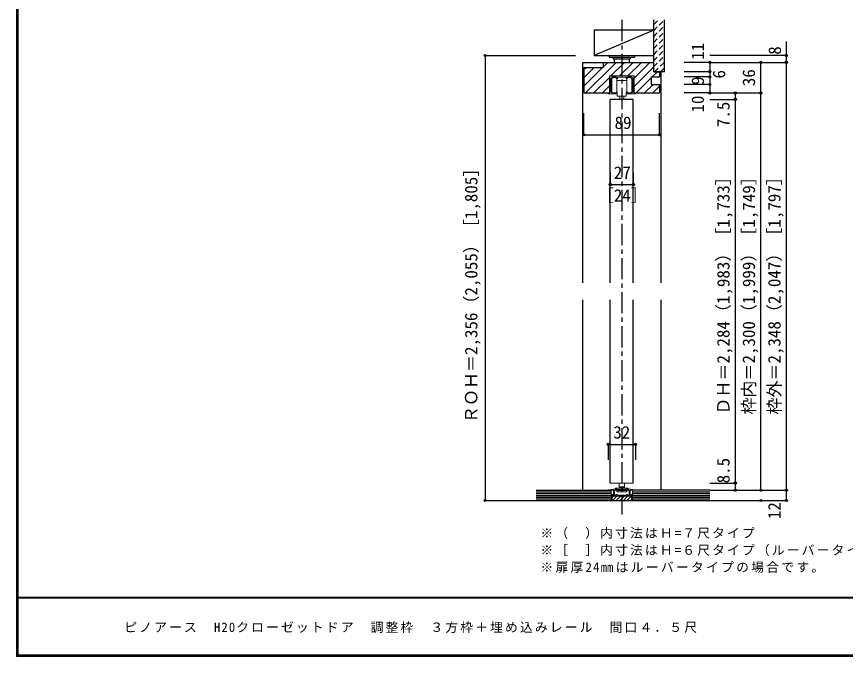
# Model space of a CAD drawing. Units: millimetres, scale not verified. Extents: x -973 to 977, y -718 to 696.
# Drawn here: x -973 to 1, y -701 to 51 of the extents above; entities that cross this region are included whole.
import ezdxf
from ezdxf.enums import TextEntityAlignment as Align

# ---------------------------------------------------------------- set-up
doc = ezdxf.new("R2010")
doc.units = ezdxf.units.MM
doc.header["$LTSCALE"] = 5
doc.header["$PDMODE"] = 32
doc.header["$PDSIZE"] = 2.5
doc.linetypes.add('CHAIN1', pattern=[8, 5, -1, 1, -1])
doc.linetypes.add('DASHED1', pattern=[1.8, 1.2, -0.6])
doc.layers.add('0-0_補助線', color=7, linetype='Continuous', lineweight=18)
for name, color, linetype in [('0-1_通り芯', 4, 'CHAIN1'), ('0-3_仕上げ', 2, 'Continuous'), ('0-4_枠', 3, 'Continuous'), ('0-6_扉', 6, 'Continuous'), ('0-7_金物', 7, 'Continuous'), ('0-A_文字', 7, 'Continuous'), ('0-B_寸法', 7, 'Continuous'), ('0-C_ハッチ', 4, 'DASHED1'), ('F-1_枠', 6, 'Continuous'), ('F-A_文字', 7, 'Continuous')]:
    doc.layers.add(name, color=color, linetype=linetype)
doc.styles.add('ＭＳ ゴシック', font='')
doc.styles.get('ＭＳ ゴシック').set_extended_font_data('MS Gothic')

# ---------------------------------------------------------------- blocks, each defined once
blk = doc.blocks.new('04')
at = {"layer": '0-0_補助線'}
for p, q in [((-13.926, 10.332), (-13.926, -8.668)), ((-12.926, 11.332), (-11.926, 11.332)), ((-11.926, 11.332), (-11.926, 11.232)), ((-11.726, 9.832), (-7.026, 9.832)), ((-5.426, 11.332), (5.574, 11.332)), ((-4.876, 9.832), (-0.426, 9.832)), ((-4.876, 8.432), (-4.876, 9.832)), ((-0.426, 9.832), (0.074, 10.332)), ((8.024, 9.832), (7.174, 9.832)), ((8.024, 9.832), (11.874, 9.832)), ((14.074, 10.332), (14.074, -8.668)), ((-12.726, 8.832), (-12.726, -6.766)), ((-11.718, 8.434), (-11.718, 4.184)), ((-11.718, 5.234), (-11.718, -0.366)), ((-11.718, 3.234), (-11.718, 4.184)), ((-11.718, -2.366), (-11.718, 3.234)), ((-5.726, 5.951), (-5.226, 5.951)), ((-5.718, 6.434), (-5.718, 8.434)), ((-5.718, 6.434), (-5.718, 4.184)), ((-5.718, 4.184), (-5.718, 3.234)), ((-5.718, 3.234), (-5.718, -2.366)), ((-4.726, 5.951), (-5.226, 5.951)), ((-4.726, 5.951), (-5.226, 5.951)), ((-5.076, 8.232), (-5.193, 8.232)), ((-5.105, 8.232), (-5.076, 8.232)), ((0.074, 5.951), (-4.726, 5.951)), ((0.074, 5.951), (-4.726, 5.951)), ((0.074, 5.951), (4.874, 5.951)), ((0.074, 5.951), (4.874, 5.951)), ((4.874, 5.951), (5.374, 5.951)), ((4.874, 5.951), (5.374, 5.951)), ((5.341, 8.232), (5.224, 8.232)), ((5.874, 5.951), (5.374, 5.951)), ((5.882, 8.434), (5.882, 6.434)), ((5.882, 4.184), (5.882, 6.434)), ((5.882, 3.234), (5.882, 4.184)), ((5.882, -2.366), (5.882, 3.234)), ((11.882, 4.184), (11.882, 8.434)), ((11.882, 4.184), (11.882, 3.234)), ((11.882, 3.234), (11.882, -2.366)), ((12.874, 8.832), (12.874, -6.766)), ((-15.926, -9.368), (-15.926, -8.968)), ((-13.926, -8.668), (-15.626, -8.668)), ((-11.718, -3.316), (-11.718, -2.366)), ((-11.718, -3.316), (-11.718, -7.566)), ((-10.926, -8.566), (-8.726, -8.566)), ((-5.226, -7.249), (-5.726, -7.249)), ((-5.718, -2.366), (-5.718, -3.316)), ((-5.718, -5.566), (-5.718, -3.316)), ((-5.718, -7.566), (-5.718, -5.566)), ((-5.526, -8.183), (-5.526, -8.868)), ((-5.226, -8.549), (-5.226, -7.249)), ((-5.226, -7.249), (-5.226, -8.549)), ((-5.226, -12.049), (-5.226, -8.549)), ((5.374, -7.249), (5.874, -7.249)), ((5.374, -8.549), (5.374, -7.249)), ((5.374, -7.249), (5.374, -8.549)), ((5.374, -12.049), (5.374, -8.549)), ((5.674, -8.183), (5.674, -8.868)), ((5.882, -3.316), (5.882, -2.366)), ((5.882, -3.316), (5.882, -5.566)), ((5.882, -5.566), (5.882, -7.566)), ((8.874, -8.566), (11.074, -8.566)), ((11.882, -2.366), (11.882, -3.316)), ((11.882, -7.566), (11.882, -3.316)), ((14.074, -8.668), (15.774, -8.668)), ((16.074, -8.968), (16.074, -9.368)), ((-6.526, -9.868), (-15.426, -9.868)), ((-4.726, -12.549), (-2.926, -12.549)), ((-2.926, -12.549), (0.074, -12.549)), ((-2.426, -12.549), (0.074, -12.549)), ((-2.418, -12.566), (-2.418, -12.716)), ((-2.418, -12.716), (-2.418, -16.168)), ((2.574, -12.549), (0.074, -12.549)), ((3.074, -12.549), (0.074, -12.549)), ((2.582, -12.566), (2.582, -12.716)), ((2.582, -12.716), (2.582, -16.168)), ((4.874, -12.549), (3.074, -12.549)), ((15.574, -9.868), (6.674, -9.868))]:
    blk.add_line(p, q, dxfattribs=at)
for points in [[(-11.626, 10.932), (-5.426, 10.932), (-5.426, 11.332)], [(0.074, 10.332), (0.574, 9.832), (5.024, 9.832), (5.024, 8.432)], [(5.574, 11.332), (5.574, 10.932), (11.774, 10.932)], [(12.074, 11.232), (12.074, 11.332), (13.074, 11.332)]]:
    blk.add_lwpolyline(points, dxfattribs=at)
for centre, radius, start, end in [((-12.926, 10.332), 1, 90, 180), ((-11.726, 8.832), 1, 90, 180), ((-11.626, 11.232), 0.3, 180, 270), ((-7.026, 8.082), 1.75, 7.76643, 90), ((7.174, 8.082), 1.75, 90, 172.23357), ((11.774, 11.232), 0.3, 270, 0), ((11.874, 8.832), 1, 0, 90), ((13.074, 10.332), 1, 0, 90), ((-8.718, 4.434), 5, 53.1301, 126.8699), ((-5.193, 8.332), 0.1, 187.76643, 270), ((-5.076, 8.432), 0.2, 270, 0), ((5.224, 8.432), 0.2, 180, 270), ((5.341, 8.332), 0.1, 270, 352.23357), ((8.882, 4.434), 5, 53.1301, 126.8699), ((-15.626, -8.968), 0.3, 90, 180), ((-15.426, -9.368), 0.5, 180, 270), ((-10.926, -6.766), 1.8, 180, 270), ((-8.718, -3.566), 5, 233.1301, 306.8699), ((-8.726, -3.566), 5, 270, 301.23293), ((-6.526, -8.868), 1, 270, 0), ((-5.926, -8.183), 0.4, 0, 121.23293), ((6.074, -8.183), 0.4, 58.76707, 180), ((6.674, -8.868), 1, 180, 270), ((8.882, -3.566), 5, 233.1301, 306.8699), ((8.874, -3.566), 5, 238.76707, 270), ((11.074, -6.766), 1.8, 270, 0), ((15.574, -9.368), 0.5, 270, 0), ((15.774, -8.968), 0.3, 0, 90), ((-4.726, -12.049), 0.5, 180, 270), ((4.874, -12.049), 0.5, 270, 0)]:
    blk.add_arc(centre, radius, start, end, dxfattribs=at)

msp = doc.modelspace()

# ---------------------------------------------------------------- linework, layer by layer
at = {"layer": '0-0_補助線', "color": 2}
for p, q in [((-276.247, -38.5), (-276.247, -18.5)), ((-274.347, -517.5), (-274.347, -505.5)), ((-249.347, -517.5), (-249.347, -505.5))]:
    msp.add_line(p, q, dxfattribs=at)
at = {"layer": '0-0_補助線'}
for p, q in [((-271.547, -504.3), (-277.547, -504.9)), ((-271.547, -505.5), (-277.547, -505.5)), ((-267.947, -504.3), (-271.547, -504.3)), ((-271.547, -511), (-271.547, -505.5)), ((-270.347, -506), (-270.347, -511.3)), ((-269.847, -505.5), (-267.947, -505.5)), ((-269.347, -504.196), (-269.347, -503.496)), ((-269.347, -504.196), (-268.476, -504.196)), ((-268.847, -502.996), (-258.847, -502.996)), ((-268.476, -504.196), (-267.026, -504.426)), ((-267.026, -504.426), (-266.897, -504.446)), ((-266.897, -505.596), (-266.897, -504.446)), ((-266.897, -504.456), (-256.797, -504.456)), ((-266.897, -505.796), (-256.797, -505.796)), ((-264.847, -497), (-264.847, -501.475)), ((-264.847, -501.475), (-258.847, -501.475)), ((-263.597, -501.696), (-264.847, -501.475)), ((-264.347, -501.996), (-264.847, -502.496)), ((-264.847, -502.996), (-264.847, -502.496)), ((-258.847, -502.496), (-264.847, -502.496)), ((-264.347, -501.996), (-259.347, -501.996)), ((-263.597, -501.696), (-260.097, -501.696)), ((-263.597, -501.696), (-263.597, -501.996)), ((-260.097, -501.696), (-258.847, -501.475)), ((-260.097, -501.696), (-260.097, -501.996)), ((-258.847, -502.496), (-259.347, -501.996)), ((-258.847, -501.475), (-258.847, -497)), ((-258.847, -502.496), (-258.847, -502.996)), ((-258.847, -502.996), (-254.847, -502.996)), ((-256.797, -504.446), (-255.218, -504.196)), ((-256.797, -504.446), (-256.797, -505.596)), ((-255.747, -504.3), (-252.147, -504.3)), ((-253.847, -505.5), (-255.747, -505.5)), ((-255.218, -504.196), (-254.347, -504.196)), ((-254.347, -503.496), (-254.347, -504.196)), ((-253.347, -506), (-253.347, -511.3)), ((-246.147, -504.9), (-252.147, -504.3)), ((-246.147, -505.5), (-252.147, -505.5)), ((-252.147, -511), (-252.147, -505.5)), ((-270.347, -511.3), (-268.347, -511.3)), ((-270.047, -512.5), (-253.647, -512.5)), ((-268.347, -510.5), (-268.347, -511.3)), ((-267.547, -510.3), (-268.147, -510.3)), ((-267.347, -510.5), (-267.347, -511.3)), ((-266.847, -507.296), (-256.847, -507.296)), ((-256.347, -510.5), (-256.347, -511.3)), ((-255.547, -510.3), (-256.147, -510.3)), ((-255.347, -510.5), (-255.347, -511.3)), ((-255.347, -511.3), (-253.347, -511.3))]:
    msp.add_line(p, q, dxfattribs=at)
at = {"layer": '0-0_補助線', "color": 6}
msp.add_line((-248.347, -497), (-275.347, -497), dxfattribs=at)
at = {"layer": '0-0_補助線', "color": 3}
for p, q in [((-271.847, -510.5), (-273.347, -510.5)), ((-271.847, -510.5), (-271.847, -512.5)), ((-271.847, -512.5), (-251.847, -512.5)), ((-251.847, -510.5), (-250.379, -510.5)), ((-251.847, -510.5), (-251.847, -512.5)), ((-250.379, -510.5), (-250.379, -517.5))]:
    msp.add_line(p, q, dxfattribs=at)
at = {"layer": '0-0_補助線', "color": 4}
for p, q in [((-273.347, -513.853), (-271.847, -512.353)), ((-272.751, -517.5), (-267.751, -512.5)), ((-268.509, -517.5), (-263.509, -512.5)), ((-264.266, -517.5), (-259.266, -512.5)), ((-260.023, -517.5), (-255.023, -512.5)), ((-255.781, -517.5), (-250.379, -512.098)), ((-251.538, -517.5), (-250.379, -516.341))]:
    msp.add_line(p, q, dxfattribs=at)
at = {"layer": '0-0_補助線', "color": 2}
msp.add_lwpolyline([(-276.247, -18.5), (-247.447, -18.5), (-247.447, -38.5)], dxfattribs=at)
at = {"layer": '0-0_補助線'}
for points in [[(-267.647, -506.496), (-267.647, -505.796), (-267.097, -505.796)], [(-267.097, -505.796), (-266.897, -505.796), (-266.897, -505.596)], [(-256.797, -505.596), (-256.797, -505.796), (-256.597, -505.796)], [(-256.597, -505.796), (-256.047, -505.796), (-256.047, -506.496)], [(-267.347, -511.3), (-262.147, -511.3), (-261.847, -511.6), (-261.547, -511.3), (-256.347, -511.3)]]:
    msp.add_lwpolyline(points, dxfattribs=at)
at = {"layer": '0-0_補助線', "color": 3}
msp.add_lwpolyline([(-273.347, -510.5), (-273.347, -517.5), (-250.379, -517.5)], dxfattribs=at)
at = {"layer": '0-0_補助線'}
for centre, radius, start, end in [((-277.547, -505.2), 0.3, 90, 270), ((-269.847, -506), 0.5, 90, 180), ((-268.847, -503.496), 0.5, 90, 180), ((-267.947, -504.9), 0.6, 0, 90), ((-267.947, -504.9), 0.6, 270, 0), ((-266.847, -506.496), 0.8, 180, 270), ((-256.847, -506.496), 0.8, 270, 0), ((-255.747, -504.9), 0.6, 90, 180), ((-255.747, -504.9), 0.6, 180, 270), ((-254.847, -503.496), 0.5, 0, 90), ((-253.847, -506), 0.5, 0, 90), ((-246.147, -505.2), 0.3, 270, 90), ((-270.047, -511), 1.5, 180, 270), ((-268.147, -510.5), 0.2, 90, 180), ((-267.547, -510.5), 0.2, 0, 90), ((-256.147, -510.5), 0.2, 90, 180), ((-255.547, -510.5), 0.2, 0, 90), ((-253.647, -511), 1.5, 270, 0)]:
    msp.add_arc(centre, radius, start, end, dxfattribs=at)
at = {"layer": '0-1_通り芯'}
msp.add_line((-261.847, 47.5), (-261.847, -534.189), dxfattribs=at)
at = {"layer": '0-3_仕上げ'}
for p, q in [((-224.347, -13.5), (-224.347, 47.5)), ((-211.847, -13.5), (-211.847, 47.5)), ((-211.847, -13.5), (-224.347, -13.5)), ((-362.388, -505.5), (-274.347, -505.5)), ((-158.347, -505.5), (-249.347, -505.5)), ((-362.388, -517.5), (-158.347, -517.5))]:
    msp.add_line(p, q, dxfattribs=at)
at = {"layer": '0-3_仕上げ', "color": 4}
for p, q in [((-224.347, 35.524), (-294.347, 5.524)), ((-294.347, 35.524), (-294.347, 5.524)), ((-224.347, 35.524), (-294.347, 35.524)), ((-224.347, 5.524), (-224.347, 35.524)), ((-294.347, 5.524), (-224.347, 5.524))]:
    msp.add_line(p, q, dxfattribs=at)
at = {"layer": '0-3_仕上げ', "color": 7}
for p, q in [((-362.388, -507.5), (-274.347, -507.5)), ((-362.388, -509.5), (-274.347, -509.5)), ((-362.388, -511.5), (-274.347, -511.5)), ((-362.388, -513.5), (-274.347, -513.5)), ((-362.388, -515.5), (-274.347, -515.5)), ((-249.347, -507.5), (-158.347, -507.5)), ((-249.347, -509.5), (-158.347, -509.5)), ((-249.347, -511.5), (-158.347, -511.5)), ((-249.347, -513.5), (-158.347, -513.5)), ((-249.347, -515.5), (-158.347, -515.5))]:
    msp.add_line(p, q, dxfattribs=at)
at = {"layer": '0-4_枠', "color": 4}
for p, q in [((-307.847, -2.5), (-283.847, -2.5)), ((-307.847, -261.5), (-307.847, -2.5)), ((-215.847, -13.5), (-215.847, -261.5)), ((-307.847, -505.5), (-307.847, -281.5)), ((-215.847, -281.5), (-215.847, -505.5))]:
    msp.add_line(p, q, dxfattribs=at)
at = {"layer": '0-4_枠'}
for p, q in [((-306.347, -8.5), (-306.347, -38.5)), ((-306.347, -8.5), (-283.847, -8.5)), ((-283.847, -2.5), (-283.847, -8.5)), ((-283.847, -2.5), (-224.347, -2.5)), ((-224.347, -13.5), (-224.347, -2.5)), ((-227.347, -19.5), (-217.347, -19.5)), ((-217.347, -28.5), (-217.347, -38.5)), ((-306.347, -38.5), (-276.247, -38.5)), ((-247.447, -38.5), (-217.347, -38.5))]:
    msp.add_line(p, q, dxfattribs=at)
for points in [[(-224.347, -13.5), (-217.347, -13.5), (-217.347, -19.5)], [(-227.347, -19.5), (-227.347, -28.5), (-217.347, -28.5)]]:
    msp.add_lwpolyline(points, dxfattribs=at)
at = {"layer": '0-6_扉'}
for p, q in [((-248.347, -46), (-275.347, -46)), ((-275.347, -261.5), (-275.347, -46)), ((-248.347, -261.5), (-248.347, -46)), ((-275.347, -497), (-275.347, -281.5)), ((-248.347, -497), (-248.347, -281.5))]:
    msp.add_line(p, q, dxfattribs=at)
at = {"layer": '0-7_金物'}
for p, q in [((-276.847, 5.524), (-276.847, 3.524)), ((-276.847, 5.524), (-246.847, 5.524)), ((-276.847, 3.524), (-246.847, 3.524)), ((-271.847, 3.524), (-271.847, 1.524)), ((-271.847, 1.524), (-251.847, 1.524)), ((-270.847, 1.524), (-270.847, -2.5)), ((-252.847, -2.5), (-252.847, 1.524)), ((-251.847, 3.524), (-251.847, 1.524)), ((-246.847, 5.524), (-246.847, 3.524))]:
    msp.add_line(p, q, dxfattribs=at)
at = {"layer": '0-A_文字', "color": 4}
for p, q in [((-277.847, -451.584), (-277.847, -469.702)), ((-277.847, -451.584), (-245.847, -451.584)), ((-245.847, -451.584), (-245.847, -469.702))]:
    msp.add_line(p, q, dxfattribs=at)
at = {"layer": '0-A_文字'}
for p in [(-277.847, -451.584), (-245.847, -451.584)]:
    msp.add_point(p, dxfattribs=at)
at = {"layer": '0-B_寸法', "color": 4}
for p, q in [((-68.347, -517.5), (-68.347, 21.995)), ((-422.388, 5.524), (-422.388, -517.5)), ((-422.388, 5.524), (-316.347, 5.524)), ((-68.347, 5.524), (-158.347, 5.524)), ((-158.347, -2.5), (-188.347, -2.5)), ((-158.347, -2.5), (-158.347, -13.5)), ((-158.347, -2.5), (-68.347, -2.5)), ((-98.347, -505.5), (-98.347, -2.5)), ((-158.347, -13.5), (-188.347, -13.5)), ((-158.347, -13.5), (-158.347, -19.5)), ((-158.347, -19.5), (-188.347, -19.5)), ((-158.347, -28.5), (-188.347, -28.5)), ((-158.347, -19.5), (-158.347, -28.5)), ((-158.347, -28.5), (-158.347, -38.5)), ((-158.347, -38.5), (-188.347, -38.5)), ((-158.347, -38.5), (-128.347, -38.5)), ((-128.347, -38.5), (-98.347, -38.5)), ((-128.347, -505.5), (-128.347, -38.5)), ((-158.347, -46), (-128.347, -46)), ((-306.347, -87.747), (-306.347, -62.129)), ((-217.347, -87.747), (-217.347, -62.129)), ((-306.347, -87.747), (-217.347, -87.747)), ((-275.347, -132.292), (-275.347, -146.332)), ((-248.347, -132.292), (-248.347, -146.332)), ((-248.347, -146.332), (-275.347, -146.332)), ((-158.347, -497), (-128.347, -497)), ((-158.347, -505.5), (-68.347, -505.5)), ((-422.388, -517.5), (-362.388, -517.5)), ((-158.347, -517.5), (-68.347, -517.5)), ((-128.347, -517.5), (-98.347, -517.5))]:
    msp.add_line(p, q, dxfattribs=at)
at = {"layer": '0-B_寸法'}
for p in [(-422.388, 5.524), (-68.347, 5.524), (-158.347, -2.5), (-98.347, -2.5), (-68.347, -2.5), (-158.347, -13.5), (-158.347, -19.5), (-158.347, -28.5), (-158.347, -38.5), (-128.347, -38.5), (-98.347, -38.5), (-128.347, -46), (-306.347, -87.747), (-217.347, -87.747), (-275.347, -146.332), (-248.347, -146.332), (-128.347, -497), (-128.347, -505.5), (-98.347, -505.5), (-68.347, -505.5), (-422.388, -517.5), (-98.347, -517.5), (-68.347, -517.5)]:
    msp.add_point(p, dxfattribs=at)
at = {"layer": '0-C_ハッチ'}
for p, q in [((-224.347, 34.89), (-211.792, 47.445)), ((-224.347, 27.819), (-211.847, 40.319)), ((-224.292, 42.016), (-218.808, 47.5)), ((-224.347, 20.748), (-211.847, 33.248)), ((-224.347, 13.677), (-211.847, 26.177)), ((-224.347, 6.606), (-211.847, 19.106)), ((-224.347, -0.465), (-211.847, 12.035)), ((-224.347, -7.537), (-211.847, 4.963)), ((-223.24, -13.5), (-211.847, -2.108)), ((-216.169, -13.5), (-211.847, -9.179))]:
    msp.add_line(p, q, dxfattribs=at)
at = {"layer": '0-C_ハッチ', "linetype": 'Continuous'}
for p, q in [((-306.347, -30.479), (-284.368, -8.5)), ((-306.347, -20.58), (-294.268, -8.5)), ((-306.347, -10.68), (-304.167, -8.5)), ((-304.469, -38.5), (-268.469, -2.5)), ((-283.847, -7.979), (-278.368, -2.5)), ((-274.569, -18.5), (-258.569, -2.5)), ((-264.67, -18.5), (-248.67, -2.5)), ((-254.77, -18.5), (-238.77, -2.5)), ((-247.447, -21.077), (-228.871, -2.5)), ((-247.447, -30.976), (-224.347, -7.876)), ((-226.072, -19.5), (-220.072, -13.5)), ((-294.569, -38.5), (-276.247, -20.178)), ((-245.072, -38.5), (-227.347, -20.776)), ((-235.172, -38.5), (-225.172, -28.5)), ((-284.67, -38.5), (-276.247, -30.078)), ((-225.273, -38.5), (-217.347, -30.575))]:
    msp.add_line(p, q, dxfattribs=at)
at = {"layer": 'F-1_枠'}
for p, q in [((-973.347, 695.833), (-973.347, -700.833)), ((-972.514, 695.833), (-972.514, -700.833)), ((-971.68, 695.833), (-971.68, -700.833)), ((976.653, -631.667), (-973.347, -631.667)), ((976.653, -632.5), (-973.347, -632.5)), ((976.653, -699.167), (-973.347, -699.167)), ((976.653, -700), (-973.347, -700)), ((976.653, -700.833), (-973.347, -700.833))]:
    msp.add_line(p, q, dxfattribs=at)

# ---------------------------------------------------------------- block references
at = {"layer": '0-0_補助線'}
msp.add_blockref('04', (-261.921, -29.832), dxfattribs=at)

# ---------------------------------------------------------------- texts
at = {"layer": '0-0_補助線', "style": 'ＭＳ ゴシック'}
for s, p in [('ＲＯＨ＝2,356（2,055）［1,805］', (-427.224, -426.5)), ('ＤＨ＝2,284（1,983）［1,733］', (-130.847, -416.5)), ('枠内＝2,300（1,999）［1,749］', (-100.847, -416.5)), ('枠外＝2,348（2,047）［1,797］', (-70.847, -416.5))]:
    msp.add_text(s, height=14.66, rotation=90, dxfattribs=at).set_placement(p, align=Align.BOTTOM_LEFT)
at = {"layer": '0-0_補助線', "insert": (-357.543, -562.764), "char_height": 11, "attachment_point": 7, "style": 'ＭＳ ゴシック'}
msp.add_mtext('\\T1.17;※（\u3000）内寸法はＨ=７尺タイプ', dxfattribs=at)
at = {"layer": '0-A_文字', "style": 'ＭＳ ゴシック'}
msp.add_text('32', height=14.66, dxfattribs=at).set_placement((-271.847, -449.084), align=Align.BOTTOM_LEFT)
at = {"layer": '0-A_文字', "char_height": 11, "attachment_point": 7, "style": 'ＭＳ ゴシック'}
for s, insert in [('\\T1.17;※［\u3000］内寸法はＨ=６尺タイプ（ルーバータイプのみ対応）', (-357.543, -582.764)), ('\\T1.18;※扉厚24㎜はルーバータイプの場合です。', (-357.543, -602.764))]:
    msp.add_mtext(s, dxfattribs=dict(at, insert=insert))
at = {"layer": '0-B_寸法', "style": 'ＭＳ ゴシック'}
for s, p in [('11', (-160.847, 0.5)), ('8', (-70.332, 6.465)), ('6', (-135.847, -21.5)), ('36', (-100.847, -30.5)), ('9', (-160.847, -29)), ('10', (-160.847, -61.5)), ('7.5', (-130.752, -78.636)), ('8.5', (-130.758, -497.355)), ('12', (-70.847, -539.447))]:
    msp.add_text(s, height=14.66, rotation=90, dxfattribs=at).set_placement(p, align=Align.BOTTOM_LEFT)
for s, p in [('89', (-270.347, -85.247)), ('27', (-271.222, -143.832)), ('［24］', (-291.222, -170.701))]:
    msp.add_text(s, height=14.66, dxfattribs=at).set_placement(p, align=Align.BOTTOM_LEFT)
at = {"layer": 'F-A_文字', "insert": (-846.68, -673.333), "char_height": 11, "attachment_point": 7, "style": 'ＭＳ ゴシック'}
msp.add_mtext('\\T1.17;ピノアース\u3000H20クローゼットドア\u3000調整枠\u3000３方枠＋埋め込みレール\u3000間口４．５尺', dxfattribs=at)

doc.saveas('drawing.dxf')
